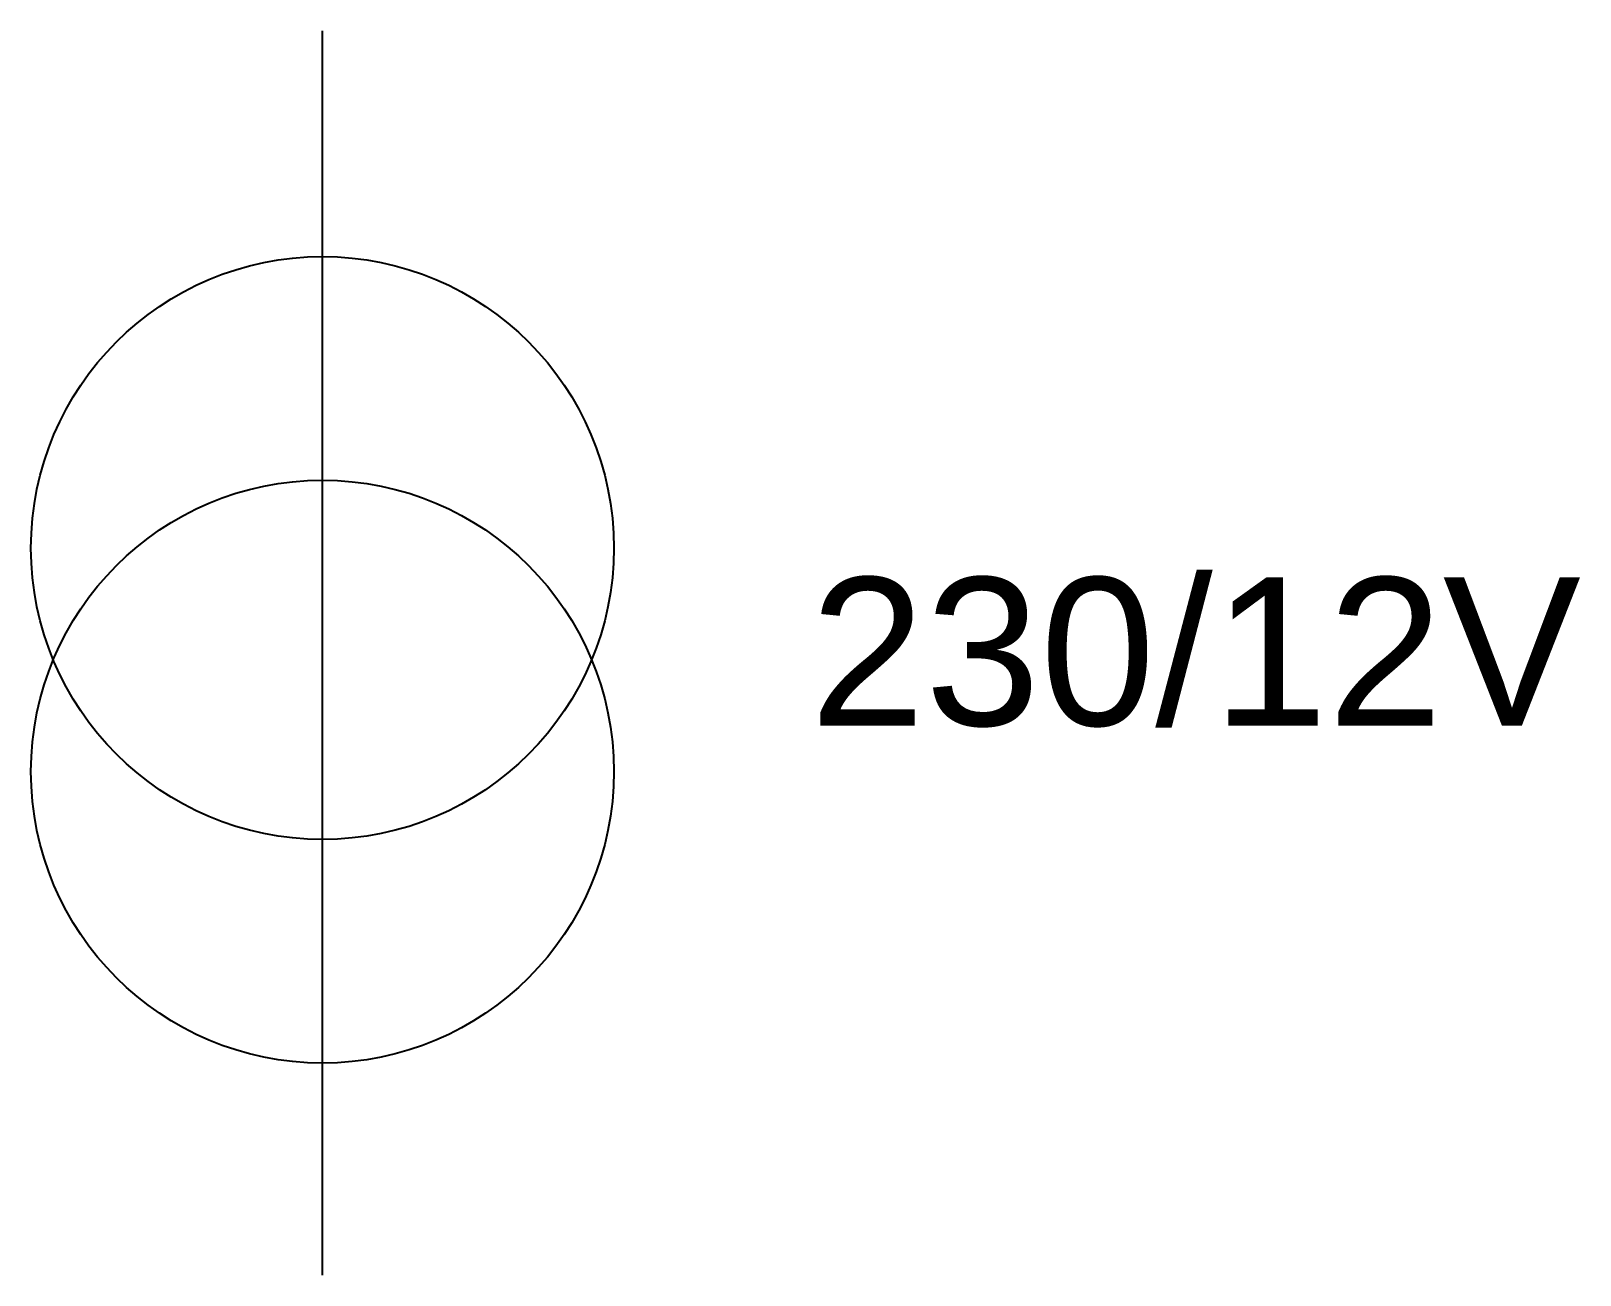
# Model space of a CAD drawing. Header units: millimetres. Extents: x -3.9 to 17, y 0.2 to 17.
import ezdxf
from ezdxf.enums import TextEntityAlignment as Align

# ---------------------------------------------------------------- set-up
doc = ezdxf.new("R2010")
doc.units = ezdxf.units.MM
doc.layers.get('0').update_dxf_attribs({"lineweight": 25, "true_color": 0xffffff})
doc.styles.add('textstyle0', font='')
doc.styles.get('textstyle0').set_extended_font_data('Arial')

msp = doc.modelspace()

# ---------------------------------------------------------------- linework, layer by layer
msp.add_line((0, 0.204), (0, 17))
for centre in [(0, 10.019), (0, 7)]:
    msp.add_circle(centre, 3.935)

# ---------------------------------------------------------------- texts
at = {"style": 'textstyle0'}
msp.add_text('230/12V', height=2, dxfattribs=at).set_placement((11.787, 9.622), align=Align.TOP_CENTER)

doc.saveas('drawing.dxf')
